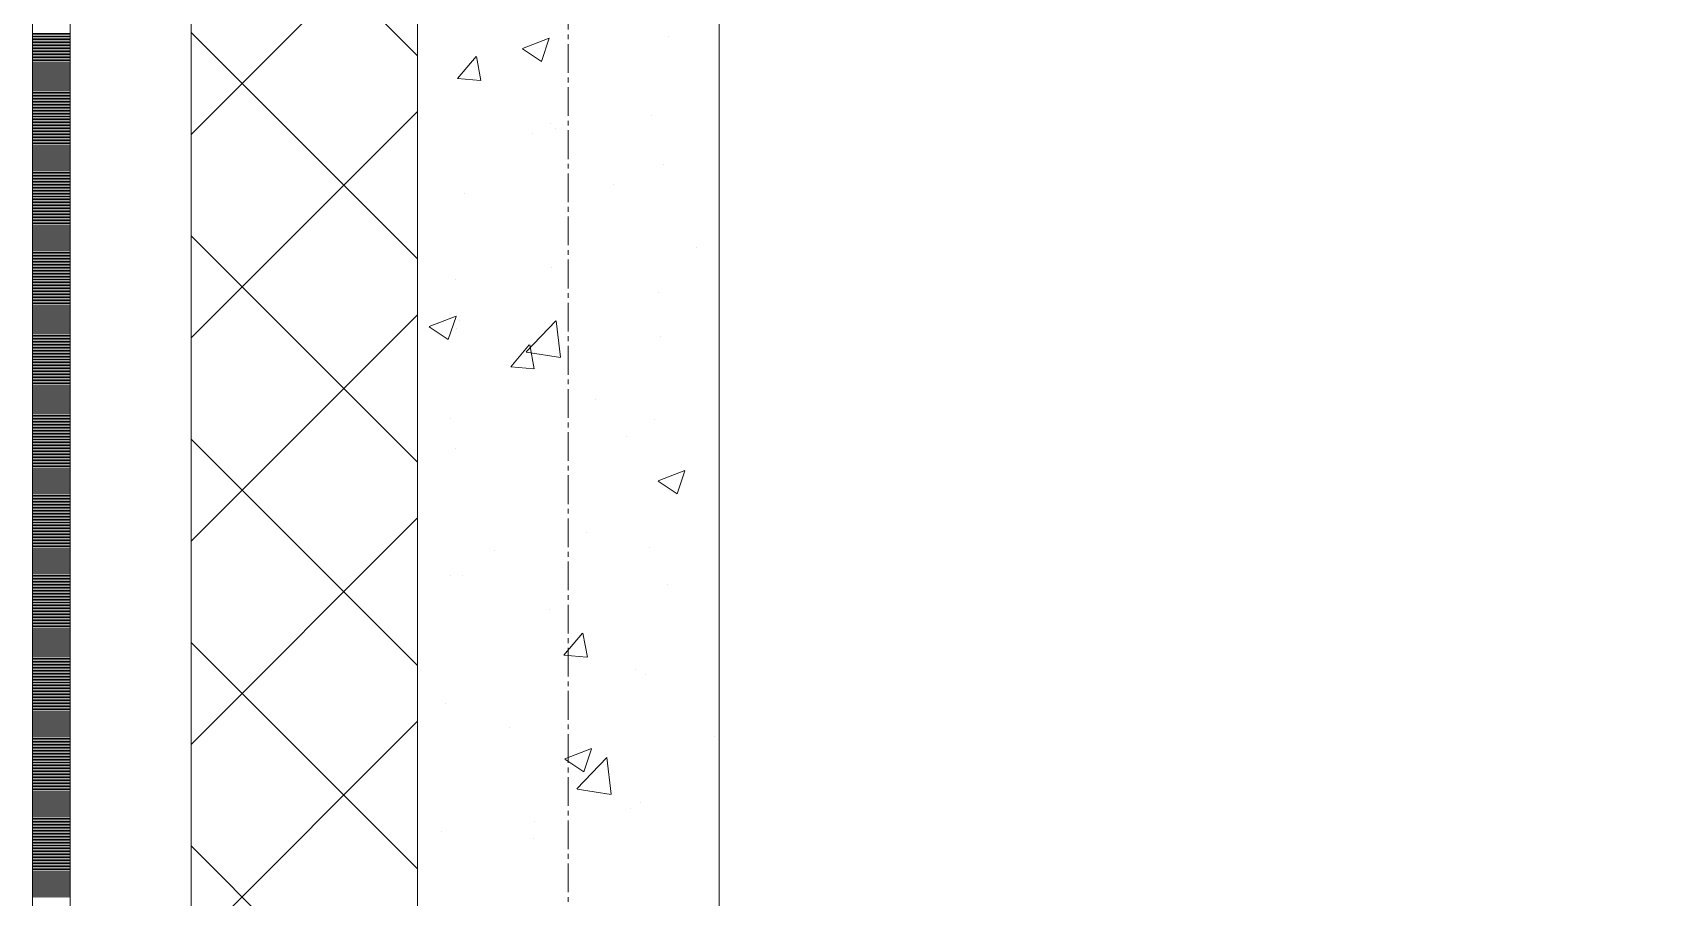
# Model space of a CAD drawing. Header units: millimetres. Extents: x 538266 to 1167394, y 114608 to 637157.
# Drawn here: x 828883 to 829957, y 203065 to 203639 of the extents above; entities that cross this region are included whole.
import ezdxf
from ezdxf.enums import TextEntityAlignment as Align

# ---------------------------------------------------------------- set-up
doc = ezdxf.new("R2010")
doc.units = ezdxf.units.MM
doc.linetypes.add('CENTER2', pattern=[28.575, 19.05, -3.175, 3.175, -3.175])
doc.linetypes.add('DASHED', pattern=[19.05, 12.7, -6.35])
doc.layers.get('Defpoints').update_dxf_attribs({"color": 140})
doc.layers.add('АР_Делит', color=120, linetype='Continuous', lineweight=0, plot=False)
for name, color, linetype, lineweight in [('АР_Стены ПЕНОблок', 52, 'Continuous', 20), ('АР_Тонкая', 254, 'Continuous', 5), ('АР_Утеплитель', 31, 'Continuous', 0), ('АР_Штриховка', 8, 'Continuous', 0)]:
    doc.layers.add(name, color=color, linetype=linetype, lineweight=lineweight)
doc.layers.add('РД_Оси_100', color=7, linetype='Continuous', lineweight=0, true_color=0x525252)
doc.styles.add('style1', font='ARIALN.TTF')

# ---------------------------------------------------------------- blocks, each defined once
blk = doc.blocks.new('2_этаж')
at = {"layer": 'АР_Стены ПЕНОблок', "color": 18, "linetype": 'Continuous', "lineweight": 20, "true_color": 0x000000}
for p, q in [((672773.6, 213213.2), (672773.6, 137013.2)), ((672973.6, 137013.2), (672973.6, 213213.2))]:
    blk.add_line(p, q, dxfattribs=at)
at = {"layer": 'АР_Тонкая', "color": 18, "linetype": 'Continuous', "lineweight": 5, "true_color": 0x000000}
for p, q in [((672518.6, 213213.2), (672518.6, 137013.2)), ((672543.6, 213213.2), (672543.6, 137013.2)), ((672543.6, 137013.2), (672543.6, 213213.2)), ((672623.6, 137013.2), (672623.6, 213213.2))]:
    blk.add_line(p, q, dxfattribs=at)
at = {"layer": 'АР_Утеплитель', "color": 18, "linetype": 'Continuous', "lineweight": 0, "true_color": 0x000000}
for p, q in [((672623.6, 213213.2), (672623.6, 137013.2)), ((672773.6, 137013.2), (672773.6, 213213.2))]:
    blk.add_line(p, q, dxfattribs=at)
at = {"layer": 'АР_Штриховка', "color": 18, "linetype": 'Continuous', "lineweight": 0, "true_color": 0x000000}
for p, q in [((672773.6, 203623.3), (672623.6, 203773.3)), ((672623.6, 203571.1), (672773.6, 203721.1)), ((672518.6, 203638), (672543.6, 203638)), ((672518.6, 203637), (672543.6, 203637)), ((672518.6, 203636), (672543.6, 203636)), ((672518.6, 203635), (672543.6, 203635)), ((672518.6, 203634), (672543.6, 203634)), ((672773.6, 203488.6), (672623.6, 203638.6)), ((672843.2, 203628.1), (672861, 203634.9)), ((672855.8, 203619.4), (672861, 203634.8)), ((672939.8, 203635.8), (672939.8, 203635.8)), ((672518.6, 203633), (672543.6, 203633)), ((672518.6, 203632), (672543.6, 203632)), ((672518.6, 203631), (672543.6, 203631)), ((672518.6, 203630), (672543.6, 203630)), ((672518.6, 203629), (672543.6, 203629)), ((672518.6, 203628), (672543.6, 203628)), ((672518.6, 203627), (672543.6, 203627)), ((672518.6, 203626), (672543.6, 203626)), ((672518.6, 203625), (672543.6, 203625)), ((672518.6, 203624), (672543.6, 203624)), ((672518.6, 203623), (672543.6, 203623)), ((672800.2, 203608.2), (672812.5, 203622.8)), ((672815.7, 203606.9), (672812.8, 203622.8)), ((672843.2, 203627.9), (672855.8, 203619.4)), ((672518.6, 203622), (672543.6, 203622)), ((672518.6, 203621), (672543.6, 203621)), ((672518.6, 203620), (672543.6, 203620)), ((672518.6, 203619), (672543.6, 203619)), ((672518.6, 203618), (672543.6, 203618)), ((672518.6, 203617), (672543.6, 203617)), ((672518.6, 203616), (672543.6, 203616)), ((672518.6, 203615), (672543.6, 203615)), ((672518.6, 203614), (672543.6, 203614)), ((672518.6, 203613), (672543.6, 203613)), ((672518.6, 203612), (672543.6, 203612)), ((672807.9, 203616.8), (672807.9, 203616.8)), ((672518.6, 203611), (672543.6, 203611)), ((672518.6, 203610), (672543.6, 203610)), ((672518.6, 203609), (672543.6, 203609)), ((672518.6, 203608), (672543.6, 203608)), ((672518.6, 203607), (672543.6, 203607)), ((672518.6, 203606), (672543.6, 203606)), ((672518.6, 203605), (672543.6, 203605)), ((672518.6, 203604), (672543.6, 203604)), ((672518.6, 203603), (672543.6, 203603)), ((672518.6, 203602), (672543.6, 203602)), ((672800.2, 203608.2), (672815.4, 203606.8)), ((672518.6, 203601), (672543.6, 203601)), ((672518.6, 203600), (672543.6, 203600)), ((672518.6, 203599), (672543.6, 203599)), ((672518.6, 203598), (672543.6, 203598)), ((672518.6, 203597), (672543.6, 203597)), ((672518.6, 203596), (672543.6, 203596)), ((672518.6, 203595), (672543.6, 203595)), ((672518.6, 203594), (672543.6, 203594)), ((672518.6, 203593), (672543.6, 203593)), ((672518.6, 203592), (672543.6, 203592)), ((672518.6, 203591), (672543.6, 203591)), ((672518.6, 203590), (672543.6, 203590)), ((672518.6, 203589), (672543.6, 203589)), ((672518.6, 203588), (672543.6, 203588)), ((672518.6, 203587), (672543.6, 203587)), ((672518.6, 203586), (672543.6, 203586)), ((672518.6, 203585), (672543.6, 203585)), ((672518.6, 203584), (672543.6, 203584)), ((672518.6, 203583), (672543.6, 203583)), ((672518.6, 203582), (672543.6, 203582)), ((672518.6, 203581), (672543.6, 203581)), ((672518.6, 203580), (672543.6, 203580)), ((672623.6, 203436.4), (672773.6, 203586.4)), ((672929, 203583.4), (672929, 203583.4)), ((672518.6, 203579), (672543.6, 203579)), ((672518.6, 203578), (672543.6, 203578)), ((672518.6, 203577), (672543.6, 203577)), ((672518.6, 203576), (672543.6, 203576)), ((672518.6, 203575), (672543.6, 203575)), ((672518.6, 203574), (672543.6, 203574)), ((672518.6, 203573), (672543.6, 203573)), ((672518.6, 203572), (672543.6, 203572)), ((672518.6, 203571), (672543.6, 203571)), ((672518.6, 203570), (672543.6, 203570)), ((672518.6, 203569), (672543.6, 203569)), ((672849.8, 203571.9), (672849.8, 203571.9)), ((672861.7, 203578.1), (672861.7, 203578.1)), ((672865.4, 203575), (672865.4, 203575)), ((672518.6, 203568), (672543.6, 203568)), ((672518.6, 203567), (672543.6, 203567)), ((672518.6, 203566), (672543.6, 203566)), ((672518.6, 203565), (672543.6, 203565)), ((672518.6, 203564), (672543.6, 203564)), ((672518.6, 203563), (672543.6, 203563)), ((672518.6, 203562), (672543.6, 203562)), ((672518.6, 203561), (672543.6, 203561)), ((672518.6, 203560), (672543.6, 203560)), ((672518.6, 203559), (672543.6, 203559)), ((672518.6, 203558), (672543.6, 203558)), ((672518.6, 203557), (672543.6, 203557)), ((672518.6, 203556), (672543.6, 203556)), ((672518.6, 203555), (672543.6, 203555)), ((672518.6, 203554), (672543.6, 203554)), ((672518.6, 203553), (672543.6, 203553)), ((672518.6, 203552), (672543.6, 203552)), ((672518.6, 203551), (672543.6, 203551)), ((672518.6, 203550), (672543.6, 203550)), ((672518.6, 203549), (672543.6, 203549)), ((672518.6, 203548), (672543.6, 203548)), ((672936.7, 203551.3), (672936.7, 203551.3)), ((672518.6, 203547), (672543.6, 203547)), ((672518.6, 203546), (672543.6, 203546)), ((672518.6, 203545), (672543.6, 203545)), ((672518.6, 203544), (672543.6, 203544)), ((672518.6, 203543), (672543.6, 203543)), ((672518.6, 203542), (672543.6, 203542)), ((672518.6, 203541), (672543.6, 203541)), ((672518.6, 203540), (672543.6, 203540)), ((672518.6, 203539), (672543.6, 203539)), ((672518.6, 203538), (672543.6, 203538)), ((672518.6, 203537), (672543.6, 203537)), ((672903.4, 203537.8), (672903.4, 203537.8)), ((672518.6, 203536), (672543.6, 203536)), ((672518.6, 203535), (672543.6, 203535)), ((672518.6, 203534), (672543.6, 203534)), ((672518.6, 203533), (672543.6, 203533)), ((672518.6, 203532), (672543.6, 203532)), ((672518.6, 203531), (672543.6, 203531)), ((672518.6, 203530), (672543.6, 203530)), ((672518.6, 203529), (672543.6, 203529)), ((672518.6, 203528), (672543.6, 203528)), ((672518.6, 203527), (672543.6, 203527)), ((672518.6, 203526), (672543.6, 203526)), ((672804.8, 203532.2), (672804.8, 203532.2)), ((672518.6, 203525), (672543.6, 203525)), ((672518.6, 203524), (672543.6, 203524)), ((672518.6, 203523), (672543.6, 203523)), ((672518.6, 203522), (672543.6, 203522)), ((672518.6, 203521), (672543.6, 203521)), ((672518.6, 203520), (672543.6, 203520)), ((672518.6, 203519), (672543.6, 203519)), ((672518.6, 203518), (672543.6, 203518)), ((672518.6, 203517), (672543.6, 203517)), ((672518.6, 203516), (672543.6, 203516)), ((672518.6, 203515), (672543.6, 203515)), ((672518.6, 203514), (672543.6, 203514)), ((672518.6, 203513), (672543.6, 203513)), ((672518.6, 203512), (672543.6, 203512)), ((672518.6, 203511), (672543.6, 203511)), ((672518.6, 203510), (672543.6, 203510)), ((672518.6, 203509), (672543.6, 203509)), ((672518.6, 203508), (672543.6, 203508)), ((672518.6, 203507), (672543.6, 203507)), ((672518.6, 203506), (672543.6, 203506)), ((672518.6, 203505), (672543.6, 203505)), ((672518.6, 203504), (672543.6, 203504)), ((672518.6, 203503), (672543.6, 203503)), ((672518.6, 203502), (672543.6, 203502)), ((672518.6, 203501), (672543.6, 203501)), ((672518.6, 203500), (672543.6, 203500)), ((672518.6, 203499), (672543.6, 203499)), ((672518.6, 203498), (672543.6, 203498)), ((672518.6, 203497), (672543.6, 203497)), ((672518.6, 203496), (672543.6, 203496)), ((672518.6, 203495), (672543.6, 203495)), ((672518.6, 203494), (672543.6, 203494)), ((672773.6, 203353.9), (672623.6, 203503.9)), ((672958.4, 203495.9), (672958.4, 203495.9)), ((672518.6, 203493), (672543.6, 203493)), ((672518.6, 203492), (672543.6, 203492)), ((672518.6, 203491), (672543.6, 203491)), ((672518.6, 203490), (672543.6, 203490)), ((672518.6, 203489), (672543.6, 203489)), ((672518.6, 203488), (672543.6, 203488)), ((672518.6, 203487), (672543.6, 203487)), ((672518.6, 203486), (672543.6, 203486)), ((672518.6, 203485), (672543.6, 203485)), ((672518.6, 203484), (672543.6, 203484)), ((672518.6, 203483), (672543.6, 203483)), ((672862.2, 203483.2), (672862.2, 203483.2)), ((672518.6, 203482), (672543.6, 203482)), ((672518.6, 203481), (672543.6, 203481)), ((672518.6, 203480), (672543.6, 203480)), ((672518.6, 203479), (672543.6, 203479)), ((672518.6, 203478), (672543.6, 203478)), ((672518.6, 203477), (672543.6, 203477)), ((672518.6, 203476), (672543.6, 203476)), ((672518.6, 203475), (672543.6, 203475)), ((672518.6, 203474), (672543.6, 203474)), ((672518.6, 203473), (672543.6, 203473)), ((672798.6, 203474.8), (672798.6, 203474.8)), ((672518.6, 203472), (672543.6, 203472)), ((672518.6, 203471), (672543.6, 203471)), ((672518.6, 203470), (672543.6, 203470)), ((672518.6, 203469), (672543.6, 203469)), ((672518.6, 203468), (672543.6, 203468)), ((672518.6, 203467), (672543.6, 203467)), ((672518.6, 203466), (672543.6, 203466)), ((672518.6, 203465), (672543.6, 203465)), ((672518.6, 203464), (672543.6, 203464)), ((672518.6, 203463), (672543.6, 203463)), ((672518.6, 203462), (672543.6, 203462)), ((672933.6, 203466.7), (672933.6, 203466.7)), ((672518.6, 203461), (672543.6, 203461)), ((672518.6, 203460), (672543.6, 203460)), ((672518.6, 203459), (672543.6, 203459)), ((672518.6, 203458), (672543.6, 203458)), ((672518.6, 203457), (672543.6, 203457)), ((672518.6, 203456), (672543.6, 203456)), ((672518.6, 203455), (672543.6, 203455)), ((672518.6, 203454), (672543.6, 203454)), ((672518.6, 203453), (672543.6, 203453)), ((672518.6, 203452), (672543.6, 203452)), ((672518.6, 203451), (672543.6, 203451)), ((672623.6, 203301.7), (672773.6, 203451.7)), ((672781.4, 203443.9), (672799.2, 203450.7)), ((672518.6, 203450), (672543.6, 203450)), ((672518.6, 203449), (672543.6, 203449)), ((672518.6, 203448), (672543.6, 203448)), ((672518.6, 203447), (672543.6, 203447)), ((672518.6, 203446), (672543.6, 203446)), ((672518.6, 203445), (672543.6, 203445)), ((672518.6, 203444), (672543.6, 203444)), ((672518.6, 203443), (672543.6, 203443)), ((672518.6, 203442), (672543.6, 203442)), ((672518.6, 203441), (672543.6, 203441)), ((672518.6, 203440), (672543.6, 203440)), ((672781.4, 203443.7), (672794, 203435.2)), ((672794, 203435.2), (672799.2, 203450.6)), ((672799.3, 203442.8), (672799.3, 203442.8)), ((672801.7, 203447.7), (672801.7, 203447.7)), ((672845.6, 203427), (672865.4, 203447.6)), ((672868.3, 203423.5), (672865.5, 203447.7)), ((672518.6, 203439), (672543.6, 203439)), ((672518.6, 203438), (672543.6, 203438)), ((672518.6, 203437), (672543.6, 203437)), ((672518.6, 203436), (672543.6, 203436)), ((672518.6, 203435), (672543.6, 203435)), ((672518.6, 203434), (672543.6, 203434)), ((672518.6, 203433), (672543.6, 203433)), ((672518.6, 203432), (672543.6, 203432)), ((672518.6, 203431), (672543.6, 203431)), ((672518.6, 203430), (672543.6, 203430)), ((672835.5, 203417.1), (672847.7, 203431.7)), ((672850.9, 203415.8), (672848, 203431.8)), ((672934.9, 203437.1), (672934.9, 203437.1)), ((672518.6, 203429), (672543.6, 203429)), ((672518.6, 203428), (672543.6, 203428)), ((672518.6, 203427), (672543.6, 203427)), ((672518.6, 203426), (672543.6, 203426)), ((672518.6, 203425), (672543.6, 203425)), ((672518.6, 203424), (672543.6, 203424)), ((672518.6, 203423), (672543.6, 203423)), ((672518.6, 203422), (672543.6, 203422)), ((672518.6, 203421), (672543.6, 203421)), ((672518.6, 203420), (672543.6, 203420)), ((672518.6, 203419), (672543.6, 203419)), ((672845.7, 203426.9), (672868.3, 203423.4)), ((672851.2, 203426.6), (672851.2, 203426.6)), ((672518.6, 203418), (672543.6, 203418)), ((672518.6, 203417), (672543.6, 203417)), ((672518.6, 203416), (672543.6, 203416)), ((672518.6, 203415), (672543.6, 203415)), ((672518.6, 203414), (672543.6, 203414)), ((672518.6, 203413), (672543.6, 203413)), ((672518.6, 203412), (672543.6, 203412)), ((672518.6, 203411), (672543.6, 203411)), ((672518.6, 203410), (672543.6, 203410)), ((672518.6, 203409), (672543.6, 203409)), ((672518.6, 203408), (672543.6, 203408)), ((672835.5, 203417.1), (672850.7, 203415.8)), ((672518.6, 203407), (672543.6, 203407)), ((672518.6, 203406), (672543.6, 203406)), ((672518.6, 203405), (672543.6, 203405)), ((672518.6, 203404), (672543.6, 203404)), ((672518.6, 203403), (672543.6, 203403)), ((672518.6, 203402), (672543.6, 203402)), ((672518.6, 203401), (672543.6, 203401)), ((672518.6, 203400), (672543.6, 203400)), ((672518.6, 203399), (672543.6, 203399)), ((672518.6, 203398), (672543.6, 203398)), ((672518.6, 203397), (672543.6, 203397)), ((672518.6, 203396), (672543.6, 203396)), ((672518.6, 203395), (672543.6, 203395)), ((672518.6, 203394), (672543.6, 203394)), ((672518.6, 203393), (672543.6, 203393)), ((672518.6, 203392), (672543.6, 203392)), ((672518.6, 203391), (672543.6, 203391)), ((672518.6, 203390), (672543.6, 203390)), ((672518.6, 203389), (672543.6, 203389)), ((672518.6, 203388), (672543.6, 203388)), ((672518.6, 203387), (672543.6, 203387)), ((672891.5, 203395.7), (672891.5, 203395.7)), ((672518.6, 203386), (672543.6, 203386)), ((672518.6, 203385), (672543.6, 203385)), ((672518.6, 203384), (672543.6, 203384)), ((672518.6, 203383), (672543.6, 203383)), ((672518.6, 203382), (672543.6, 203382)), ((672518.6, 203381), (672543.6, 203381)), ((672518.6, 203380), (672543.6, 203380)), ((672518.6, 203379), (672543.6, 203379)), ((672518.6, 203378), (672543.6, 203378)), ((672518.6, 203377), (672543.6, 203377)), ((672518.6, 203376), (672543.6, 203376)), ((672795.3, 203383), (672795.3, 203383)), ((672930.6, 203382.2), (672930.6, 203382.2)), ((672518.6, 203375), (672543.6, 203375)), ((672518.6, 203374), (672543.6, 203374)), ((672518.6, 203373), (672543.6, 203373)), ((672518.6, 203372), (672543.6, 203372)), ((672518.6, 203371), (672543.6, 203371)), ((672518.6, 203370), (672543.6, 203370)), ((672518.6, 203369), (672543.6, 203369)), ((672518.6, 203368), (672543.6, 203368)), ((672518.6, 203367), (672543.6, 203367)), ((672518.6, 203366), (672543.6, 203366)), ((672518.6, 203365), (672543.6, 203365)), ((672773.6, 203219.2), (672623.6, 203369.2)), ((672912.1, 203370.8), (672912.1, 203370.8)), ((672518.6, 203364), (672543.6, 203364)), ((672518.6, 203363), (672543.6, 203363)), ((672518.6, 203362), (672543.6, 203362)), ((672518.6, 203361), (672543.6, 203361)), ((672518.6, 203360), (672543.6, 203360)), ((672518.6, 203359), (672543.6, 203359)), ((672518.6, 203358), (672543.6, 203358)), ((672518.6, 203357), (672543.6, 203357)), ((672518.6, 203356), (672543.6, 203356)), ((672518.6, 203355), (672543.6, 203355)), ((672518.6, 203354), (672543.6, 203354)), ((672798.6, 203363.1), (672798.6, 203363.1)), ((672518.6, 203353), (672543.6, 203353)), ((672518.6, 203352), (672543.6, 203352)), ((672518.6, 203351), (672543.6, 203351)), ((672518.6, 203350), (672543.6, 203350)), ((672518.6, 203349), (672543.6, 203349)), ((672518.6, 203348), (672543.6, 203348)), ((672518.6, 203347), (672543.6, 203347)), ((672518.6, 203346), (672543.6, 203346)), ((672518.6, 203345), (672543.6, 203345)), ((672518.6, 203344), (672543.6, 203344)), ((672933, 203341.6), (672950.8, 203348.5)), ((672945.6, 203333), (672950.8, 203348.3)), ((672518.6, 203343), (672543.6, 203343)), ((672518.6, 203342), (672543.6, 203342)), ((672518.6, 203341), (672543.6, 203341)), ((672518.6, 203340), (672543.6, 203340)), ((672518.6, 203339), (672543.6, 203339)), ((672518.6, 203338), (672543.6, 203338)), ((672518.6, 203337), (672543.6, 203337)), ((672518.6, 203336), (672543.6, 203336)), ((672518.6, 203335), (672543.6, 203335)), ((672518.6, 203334), (672543.6, 203334)), ((672518.6, 203333), (672543.6, 203333)), ((672933, 203341.5), (672945.6, 203333)), ((672518.6, 203332), (672543.6, 203332)), ((672518.6, 203331), (672543.6, 203331)), ((672518.6, 203330), (672543.6, 203330)), ((672518.6, 203329), (672543.6, 203329)), ((672518.6, 203328), (672543.6, 203328)), ((672518.6, 203327), (672543.6, 203327)), ((672518.6, 203326), (672543.6, 203326)), ((672518.6, 203325), (672543.6, 203325)), ((672518.6, 203324), (672543.6, 203324)), ((672518.6, 203323), (672543.6, 203323)), ((672518.6, 203322), (672543.6, 203322)), ((672518.6, 203321), (672543.6, 203321)), ((672518.6, 203320), (672543.6, 203320)), ((672518.6, 203319), (672543.6, 203319)), ((672518.6, 203318), (672543.6, 203318)), ((672518.6, 203317), (672543.6, 203317)), ((672518.6, 203316), (672543.6, 203316)), ((672518.6, 203315), (672543.6, 203315)), ((672518.6, 203314), (672543.6, 203314)), ((672518.6, 203313), (672543.6, 203313)), ((672518.6, 203312), (672543.6, 203312)), ((672623.6, 203167), (672773.6, 203317)), ((672518.6, 203311), (672543.6, 203311)), ((672518.6, 203310), (672543.6, 203310)), ((672518.6, 203309), (672543.6, 203309)), ((672518.6, 203308), (672543.6, 203308)), ((672518.6, 203307), (672543.6, 203307)), ((672518.6, 203306), (672543.6, 203306)), ((672518.6, 203305), (672543.6, 203305)), ((672518.6, 203304), (672543.6, 203304)), ((672518.6, 203303), (672543.6, 203303)), ((672518.6, 203302), (672543.6, 203302)), ((672518.6, 203301), (672543.6, 203301)), ((672885.4, 203307.3), (672885.4, 203307.3)), ((672518.6, 203300), (672543.6, 203300)), ((672518.6, 203299), (672543.6, 203299)), ((672518.6, 203298), (672543.6, 203298)), ((672518.6, 203297), (672543.6, 203297)), ((672518.6, 203296), (672543.6, 203296)), ((672518.6, 203295), (672543.6, 203295)), ((672518.6, 203294), (672543.6, 203294)), ((672518.6, 203293), (672543.6, 203293)), ((672518.6, 203292), (672543.6, 203292)), ((672518.6, 203291), (672543.6, 203291)), ((672518.6, 203290), (672543.6, 203290)), ((672824.7, 203295.5), (672824.7, 203295.5)), ((672927.5, 203297.6), (672927.5, 203297.6)), ((672518.6, 203289), (672543.6, 203289)), ((672518.6, 203288), (672543.6, 203288)), ((672518.6, 203287), (672543.6, 203287)), ((672518.6, 203286), (672543.6, 203286)), ((672518.6, 203285), (672543.6, 203285)), ((672518.6, 203284), (672543.6, 203284)), ((672518.6, 203283), (672543.6, 203283)), ((672518.6, 203282), (672543.6, 203282)), ((672518.6, 203281), (672543.6, 203281)), ((672518.6, 203280), (672543.6, 203280)), ((672518.6, 203279), (672543.6, 203279)), ((672803.4, 203278.9), (672803.4, 203278.9)), ((672518.6, 203278), (672543.6, 203278)), ((672518.6, 203277), (672543.6, 203277)), ((672518.6, 203276), (672543.6, 203276)), ((672518.6, 203275), (672543.6, 203275)), ((672518.6, 203274), (672543.6, 203274)), ((672518.6, 203273), (672543.6, 203273)), ((672518.6, 203272), (672543.6, 203272)), ((672518.6, 203271), (672543.6, 203271)), ((672518.6, 203270), (672543.6, 203270)), ((672518.6, 203269), (672543.6, 203269)), ((672795.5, 203278.6), (672795.5, 203278.6)), ((672939, 203273.2), (672939, 203273.2)), ((672518.6, 203268), (672543.6, 203268)), ((672518.6, 203267), (672543.6, 203267)), ((672518.6, 203266), (672543.6, 203266)), ((672518.6, 203265), (672543.6, 203265)), ((672518.6, 203264), (672543.6, 203264)), ((672518.6, 203263), (672543.6, 203263)), ((672518.6, 203262), (672543.6, 203262)), ((672518.6, 203261), (672543.6, 203261)), ((672518.6, 203260), (672543.6, 203260)), ((672518.6, 203259), (672543.6, 203259)), ((672518.6, 203258), (672543.6, 203258)), ((672518.6, 203257), (672543.6, 203257)), ((672518.6, 203256), (672543.6, 203256)), ((672518.6, 203255), (672543.6, 203255)), ((672518.6, 203254), (672543.6, 203254)), ((672518.6, 203253), (672543.6, 203253)), ((672518.6, 203252), (672543.6, 203252)), ((672518.6, 203251), (672543.6, 203251)), ((672518.6, 203250), (672543.6, 203250)), ((672518.6, 203249), (672543.6, 203249)), ((672518.6, 203248), (672543.6, 203248)), ((672518.6, 203247), (672543.6, 203247)), ((672861, 203256.5), (672861, 203256.5)), ((672518.6, 203246), (672543.6, 203246)), ((672518.6, 203245), (672543.6, 203245)), ((672518.6, 203244), (672543.6, 203244)), ((672518.6, 203243), (672543.6, 203243)), ((672518.6, 203242), (672543.6, 203242)), ((672518.6, 203241), (672543.6, 203241)), ((672518.6, 203240), (672543.6, 203240)), ((672518.6, 203239), (672543.6, 203239)), ((672518.6, 203238), (672543.6, 203238)), ((672518.6, 203237), (672543.6, 203237)), ((672518.6, 203236), (672543.6, 203236)), ((672870.7, 203226.1), (672883, 203240.7)), ((672886.2, 203224.8), (672883.2, 203240.7)), ((672518.6, 203235), (672543.6, 203235)), ((672518.6, 203234), (672543.6, 203234)), ((672518.6, 203233), (672543.6, 203233)), ((672518.6, 203232), (672543.6, 203232)), ((672518.6, 203231), (672543.6, 203231)), ((672518.6, 203230), (672543.6, 203230)), ((672518.6, 203229), (672543.6, 203229)), ((672518.6, 203228), (672543.6, 203228)), ((672518.6, 203227), (672543.6, 203227)), ((672518.6, 203226), (672543.6, 203226)), ((672773.6, 203084.5), (672623.6, 203234.5)), ((672870.7, 203226.1), (672885.9, 203224.7)), ((672518.6, 203225), (672543.6, 203225)), ((672518.6, 203224), (672543.6, 203224)), ((672518.6, 203223), (672543.6, 203223)), ((672518.6, 203222), (672543.6, 203222)), ((672518.6, 203221), (672543.6, 203221)), ((672518.6, 203220), (672543.6, 203220)), ((672518.6, 203219), (672543.6, 203219)), ((672518.6, 203218), (672543.6, 203218)), ((672518.6, 203217), (672543.6, 203217)), ((672518.6, 203216), (672543.6, 203216)), ((672518.6, 203215), (672543.6, 203215)), ((672918.3, 203216.4), (672918.3, 203216.4)), ((672518.6, 203214), (672543.6, 203214)), ((672518.6, 203213), (672543.6, 203213)), ((672518.6, 203212), (672543.6, 203212)), ((672518.6, 203211), (672543.6, 203211)), ((672518.6, 203210), (672543.6, 203210)), ((672518.6, 203209), (672543.6, 203209)), ((672518.6, 203208), (672543.6, 203208)), ((672518.6, 203207), (672543.6, 203207)), ((672518.6, 203206), (672543.6, 203206)), ((672518.6, 203205), (672543.6, 203205)), ((672518.6, 203204), (672543.6, 203204)), ((672924.4, 203213.1), (672924.4, 203213.1)), ((672518.6, 203203), (672543.6, 203203)), ((672518.6, 203202), (672543.6, 203202)), ((672518.6, 203201), (672543.6, 203201)), ((672518.6, 203200), (672543.6, 203200)), ((672518.6, 203199), (672543.6, 203199)), ((672518.6, 203198), (672543.6, 203198)), ((672518.6, 203197), (672543.6, 203197)), ((672518.6, 203196), (672543.6, 203196)), ((672518.6, 203195), (672543.6, 203195)), ((672518.6, 203194), (672543.6, 203194)), ((672518.6, 203193), (672543.6, 203193)), ((672792.5, 203194), (672792.5, 203194)), ((672518.6, 203192), (672543.6, 203192)), ((672518.6, 203191), (672543.6, 203191)), ((672518.6, 203190), (672543.6, 203190)), ((672518.6, 203189), (672543.6, 203189)), ((672518.6, 203188), (672543.6, 203188)), ((672518.6, 203187), (672543.6, 203187)), ((672518.6, 203186), (672543.6, 203186)), ((672518.6, 203185), (672543.6, 203185)), ((672518.6, 203184), (672543.6, 203184)), ((672518.6, 203183), (672543.6, 203183)), ((672623.6, 203032.3), (672773.6, 203182.3)), ((672518.6, 203182), (672543.6, 203182)), ((672518.6, 203181), (672543.6, 203181)), ((672518.6, 203180), (672543.6, 203180)), ((672518.6, 203179), (672543.6, 203179)), ((672518.6, 203178), (672543.6, 203178)), ((672518.6, 203177), (672543.6, 203177)), ((672518.6, 203176), (672543.6, 203176)), ((672518.6, 203175), (672543.6, 203175)), ((672518.6, 203174), (672543.6, 203174)), ((672518.6, 203173), (672543.6, 203173)), ((672518.6, 203172), (672543.6, 203172)), ((672834.9, 203178.2), (672834.9, 203178.2)), ((672970.5, 203172.5), (672970.5, 203172.5)), ((672518.6, 203171), (672543.6, 203171)), ((672518.6, 203170), (672543.6, 203170)), ((672518.6, 203169), (672543.6, 203169)), ((672518.6, 203168), (672543.6, 203168)), ((672518.6, 203167), (672543.6, 203167)), ((672518.6, 203166), (672543.6, 203166)), ((672518.6, 203165), (672543.6, 203165)), ((672518.6, 203164), (672543.6, 203164)), ((672518.6, 203163), (672543.6, 203163)), ((672518.6, 203162), (672543.6, 203162)), ((672518.6, 203161), (672543.6, 203161)), ((672871.2, 203157.5), (672889, 203164.3)), ((672883.8, 203148.8), (672889, 203164.1)), ((672518.6, 203160), (672543.6, 203160)), ((672518.6, 203159), (672543.6, 203159)), ((672518.6, 203158), (672543.6, 203158)), ((672518.6, 203157), (672543.6, 203157)), ((672518.6, 203156), (672543.6, 203156)), ((672518.6, 203155), (672543.6, 203155)), ((672518.6, 203154), (672543.6, 203154)), ((672518.6, 203153), (672543.6, 203153)), ((672518.6, 203152), (672543.6, 203152)), ((672518.6, 203151), (672543.6, 203151)), ((672518.6, 203150), (672543.6, 203150)), ((672871.2, 203157.3), (672883.8, 203148.8)), ((672879.3, 203137.6), (672899.1, 203158.2)), ((672902, 203134.1), (672899.2, 203158.2)), ((672518.6, 203149), (672543.6, 203149)), ((672518.6, 203148), (672543.6, 203148)), ((672518.6, 203147), (672543.6, 203147)), ((672518.6, 203146), (672543.6, 203146)), ((672518.6, 203145), (672543.6, 203145)), ((672518.6, 203144), (672543.6, 203144)), ((672518.6, 203143), (672543.6, 203143)), ((672518.6, 203142), (672543.6, 203142)), ((672518.6, 203141), (672543.6, 203141)), ((672518.6, 203140), (672543.6, 203140)), ((672518.6, 203139), (672543.6, 203139)), ((672518.6, 203138), (672543.6, 203138)), ((672518.6, 203137), (672543.6, 203137)), ((672518.6, 203136), (672543.6, 203136)), ((672518.6, 203135), (672543.6, 203135)), ((672518.6, 203134), (672543.6, 203134)), ((672518.6, 203133), (672543.6, 203133)), ((672518.6, 203132), (672543.6, 203132)), ((672518.6, 203131), (672543.6, 203131)), ((672518.6, 203130), (672543.6, 203130)), ((672518.6, 203129), (672543.6, 203129)), ((672879.4, 203137.4), (672902, 203133.9)), ((672921.3, 203128.5), (672921.3, 203128.5)), ((672518.6, 203128), (672543.6, 203128)), ((672518.6, 203127), (672543.6, 203127)), ((672518.6, 203126), (672543.6, 203126)), ((672518.6, 203125), (672543.6, 203125)), ((672518.6, 203124), (672543.6, 203124)), ((672518.6, 203123), (672543.6, 203123)), ((672518.6, 203122), (672543.6, 203122)), ((672518.6, 203121), (672543.6, 203121)), ((672518.6, 203120), (672543.6, 203120)), ((672518.6, 203119), (672543.6, 203119)), ((672518.6, 203118), (672543.6, 203118)), ((672915.1, 203124.6), (672915.1, 203124.6)), ((672518.6, 203117), (672543.6, 203117)), ((672518.6, 203116), (672543.6, 203116)), ((672518.6, 203115), (672543.6, 203115)), ((672518.6, 203114), (672543.6, 203114)), ((672518.6, 203113), (672543.6, 203113)), ((672518.6, 203112), (672543.6, 203112)), ((672518.6, 203111), (672543.6, 203111)), ((672518.6, 203110), (672543.6, 203110)), ((672518.6, 203109), (672543.6, 203109)), ((672518.6, 203108), (672543.6, 203108)), ((672518.6, 203107), (672543.6, 203107)), ((672789.4, 203109.5), (672789.4, 203109.5)), ((672851.5, 203116.2), (672851.5, 203116.2)), ((672518.6, 203106), (672543.6, 203106)), ((672518.6, 203105), (672543.6, 203105)), ((672518.6, 203104), (672543.6, 203104)), ((672518.6, 203103), (672543.6, 203103)), ((672518.6, 203102), (672543.6, 203102)), ((672518.6, 203101), (672543.6, 203101)), ((672518.6, 203100), (672543.6, 203100)), ((672518.6, 203099), (672543.6, 203099)), ((672518.6, 203098), (672543.6, 203098)), ((672518.6, 203097), (672543.6, 203097)), ((672773.6, 202949.8), (672623.6, 203099.8)), ((672850.5, 203104.9), (672850.5, 203104.9)), ((672518.6, 203096), (672543.6, 203096)), ((672518.6, 203095), (672543.6, 203095)), ((672518.6, 203094), (672543.6, 203094)), ((672518.6, 203093), (672543.6, 203093)), ((672518.6, 203092), (672543.6, 203092)), ((672518.6, 203091), (672543.6, 203091)), ((672518.6, 203090), (672543.6, 203090)), ((672518.6, 203089), (672543.6, 203089)), ((672518.6, 203088), (672543.6, 203088)), ((672518.6, 203087), (672543.6, 203087)), ((672518.6, 203086), (672543.6, 203086)), ((672518.6, 203085), (672543.6, 203085)), ((672518.6, 203084), (672543.6, 203084)), ((672518.6, 203083), (672543.6, 203083)), ((672518.6, 203082), (672543.6, 203082)), ((672518.6, 203081), (672543.6, 203081)), ((672518.6, 203080), (672543.6, 203080)), ((672518.6, 203079), (672543.6, 203079)), ((672518.6, 203078), (672543.6, 203078)), ((672518.6, 203077), (672543.6, 203077)), ((672518.6, 203076), (672543.6, 203076)), ((672518.6, 203075), (672543.6, 203075)), ((672518.6, 203074), (672543.6, 203074)), ((672518.6, 203073), (672543.6, 203073)), ((672518.6, 203072), (672543.6, 203072)), ((672518.6, 203071), (672543.6, 203071)), ((672518.6, 203070), (672543.6, 203070)), ((672518.6, 203069), (672543.6, 203069)), ((672518.6, 203068), (672543.6, 203068)), ((672518.6, 203067), (672543.6, 203067)), ((672518.6, 203066), (672543.6, 203066))]:
    blk.add_line(p, q, dxfattribs=at)
at = {"layer": 'Defpoints', "color": 18, "true_color": 0x000000, "style": 'style1'}
for p in [(677970.6, 219836.4), (678101.2, 211681.4)]:
    blk.add_attdef('АР-ПОМЕЩЕНИЕ:НАИМЕНОВАНИЕ', text='', height=100, dxfattribs=at).set_placement(p, align=Align.MIDDLE)
blk = doc.blocks.new('СОШ_2200_АР_ОСИ_М100_28.05.24')
at = {"layer": 'АР_Делит', "color": 251, "linetype": 'DASHED', "true_color": 0x636466}
blk.add_lwpolyline([(-355, 13145), (-355, 100855), (37145, 100855), (37145, 129155), (72745, 129155), (72745, 135155), (114955, 135155), (114955, -355)], dxfattribs=at)
at = {"layer": 'РД_Оси_100', "color": 251, "linetype": 'CENTER2', "true_color": 0x636466}
blk.add_line((0, -6155), (0, 139938.679), dxfattribs=at)

msp = doc.modelspace()

# ---------------------------------------------------------------- block references
msp.add_blockref('2_этаж', (156364.3, 0))
at = {"layer": 'РД_Оси_100'}
msp.add_blockref('СОШ_2200_АР_ОСИ_М100_28.05.24', (829237.8, 122413.2), dxfattribs=at)

doc.saveas('drawing.dxf')
